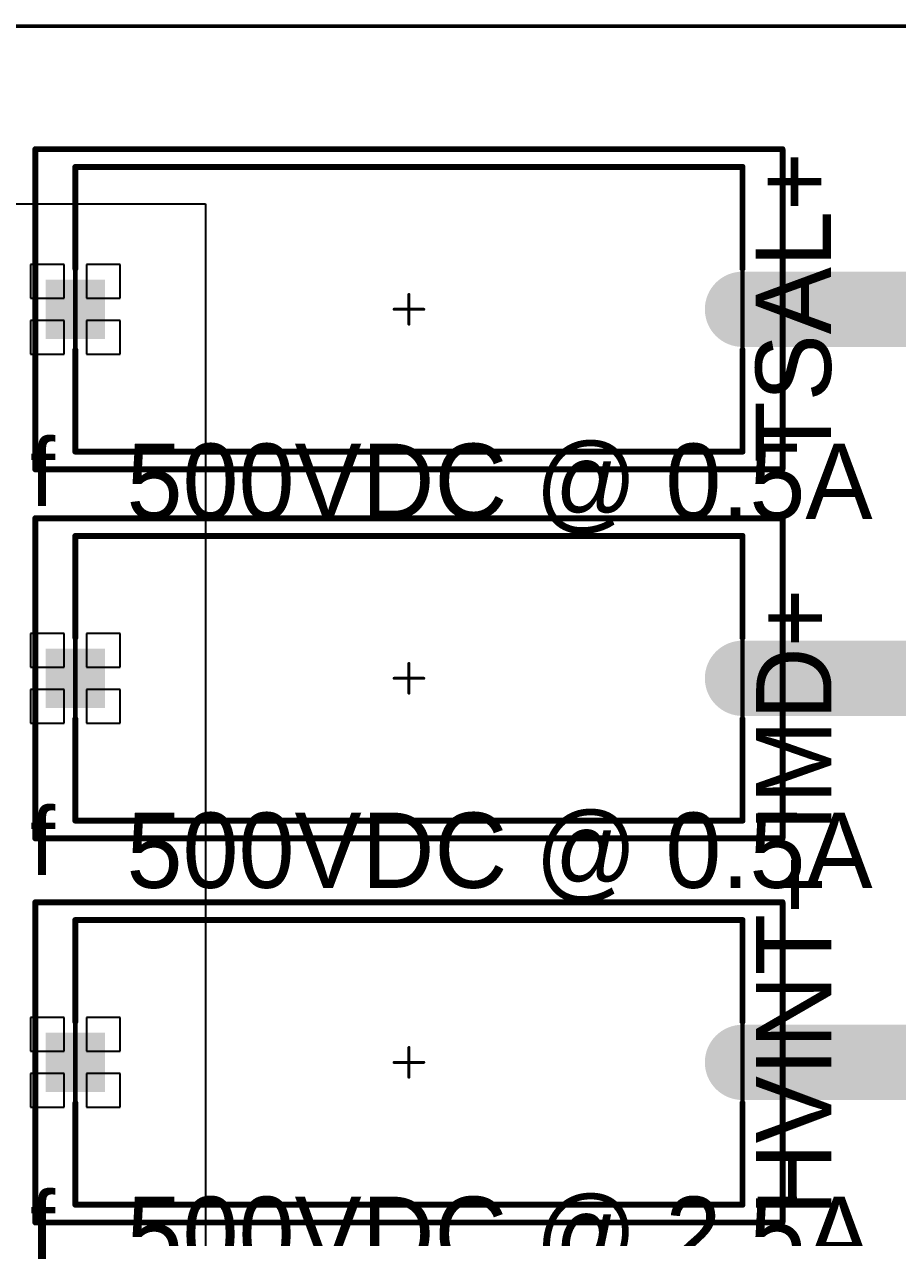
# Model space of a CAD drawing. Header units: millimetres. Extents: x 0 to 5.19, y 0 to 3.53.
# Drawn here: x 0.653 to 1.813, y 1.917 to 3.528 of the extents above; entities that cross this region are included whole.
import ezdxf

# ---------------------------------------------------------------- set-up
doc = ezdxf.new("R2010")
doc.units = ezdxf.units.MM
doc.header["$MEASUREMENT"] = 0
for name, color, linetype in [('BottomLayer', 5, 'Continuous'), ('BottomSolder', 6, 'Continuous'), ('Mechanical12', 56, 'Continuous'), ('Mechanical15', 56, 'Continuous'), ('Mechanical3', 76, 'Continuous'), ('Mechanical32', 56, 'Continuous'), ('MultiLayer', 9, 'Continuous'), ('PadHoleLayer', 156, 'Continuous'), ('TopLayer', 1, 'Continuous'), ('TopOverlay', 2, 'Continuous'), ('TopSolder', 216, 'Continuous')]:
    doc.layers.add(name, color=color, linetype=linetype)

# ---------------------------------------------------------------- blocks, each defined once
blk = doc.blocks.new('S________0031_8201_ASM_23')
at = {"layer": 'BottomLayer', "const_width": 0.0394}
blk.add_lwpolyline([(0.4232, 0, 1), (0.4626, 0, 1)], format="xyb", close=True, dxfattribs=at)
at = {"layer": 'BottomLayer'}
blk.add_solid([(-0.4823, -0.0394), (-0.4035, -0.0394), (-0.4823, 0.0394), (-0.4035, 0.0394)], dxfattribs=at)
at = {"layer": 'BottomSolder', "const_width": 0.0394}
blk.add_lwpolyline([(0.4232, 0, 1), (0.4626, 0, 1)], format="xyb", close=True, dxfattribs=at)
at = {"layer": 'BottomSolder'}
blk.add_solid([(-0.4823, -0.0394), (-0.4035, -0.0394), (-0.4823, 0.0394), (-0.4035, 0.0394)], dxfattribs=at)
at = {"layer": 'Mechanical12', "const_width": 0.00591}
for points in [[(-0.4429, 0.189), (0.4429, 0.189)], [(-0.4429, -0.189), (-0.4429, 0.189)], [(0.4429, -0.189), (0.4429, 0.189)], [(-0.4429, -0.189), (0.4429, -0.189)]]:
    blk.add_lwpolyline(points, dxfattribs=at)
at = {"layer": 'Mechanical12', "const_width": 0.00295}
for points in [[(-0.4444, 0.189, 1), (-0.4414, 0.189, 1)], [(-0.4444, 0.189, 1), (-0.4414, 0.189, 1)], [(0.4414, 0.189, 1), (0.4444, 0.189, 1)], [(0.4414, 0.189, 1), (0.4444, 0.189, 1)], [(-0.4444, -0.189, 1), (-0.4414, -0.189, 1)], [(-0.4444, -0.189, 1), (-0.4414, -0.189, 1)], [(0.4414, -0.189, 1), (0.4444, -0.189, 1)], [(0.4414, -0.189, 1), (0.4444, -0.189, 1)]]:
    blk.add_lwpolyline(points, format="xyb", close=True, dxfattribs=at)
at = {"layer": 'Mechanical15'}
for points, const_width in [([(-0.4961, 0.2126), (0.4961, 0.2126)], 0.00787), ([(-0.4961, -0.2126), (-0.4961, 0.2126)], 0.00787), ([(0.4961, -0.2126), (0.4961, 0.2126)], 0.00787), ([(0, -0.0197), (0, 0.0197)], 0.00394), ([(-0.0197, 0), (0.0197, 0)], 0.00394), ([(-0.4961, -0.2126), (0.4961, -0.2126)], 0.00787)]:
    blk.add_lwpolyline(points, dxfattribs=dict(at, const_width=const_width))
for points, const_width in [([(-0.498, 0.2126, 1), (-0.4941, 0.2126, 1)], 0.00394), ([(-0.498, 0.2126, 1), (-0.4941, 0.2126, 1)], 0.00394), ([(0.4941, 0.2126, 1), (0.498, 0.2126, 1)], 0.00394), ([(0.4941, 0.2126, 1), (0.498, 0.2126, 1)], 0.00394), ([(-0.001, 0.0197, 1), (0.001, 0.0197, 1)], 0.00197), ([(-0.0207, 0, 1), (-0.0187, 0, 1)], 0.00197), ([(0.0187, 0, 1), (0.0207, 0, 1)], 0.00197), ([(-0.001, -0.0197, 1), (0.001, -0.0197, 1)], 0.00197), ([(-0.498, -0.2126, 1), (-0.4941, -0.2126, 1)], 0.00394), ([(-0.498, -0.2126, 1), (-0.4941, -0.2126, 1)], 0.00394), ([(0.4941, -0.2126, 1), (0.498, -0.2126, 1)], 0.00394), ([(0.4941, -0.2126, 1), (0.498, -0.2126, 1)], 0.00394)]:
    blk.add_lwpolyline(points, format="xyb", close=True, dxfattribs=dict(at, const_width=const_width))
at = {"layer": 'Mechanical3', "const_width": 0.00787}
for points in [[(-0.4961, 0.2126), (0.4961, 0.2126)], [(-0.4961, -0.2126), (-0.4961, 0.2126)], [(0.4961, -0.2126), (0.4961, 0.2126)], [(-0.4961, -0.2126), (0.4961, -0.2126)]]:
    blk.add_lwpolyline(points, dxfattribs=at)
at = {"layer": 'Mechanical3', "const_width": 0.00394}
for points in [[(-0.498, 0.2126, 1), (-0.4941, 0.2126, 1)], [(-0.498, 0.2126, 1), (-0.4941, 0.2126, 1)], [(0.4941, 0.2126, 1), (0.498, 0.2126, 1)], [(0.4941, 0.2126, 1), (0.498, 0.2126, 1)], [(-0.498, -0.2126, 1), (-0.4941, -0.2126, 1)], [(-0.498, -0.2126, 1), (-0.4941, -0.2126, 1)], [(0.4941, -0.2126, 1), (0.498, -0.2126, 1)], [(0.4941, -0.2126, 1), (0.498, -0.2126, 1)]]:
    blk.add_lwpolyline(points, format="xyb", close=True, dxfattribs=at)
at = {"layer": 'MultiLayer', "const_width": 0.0394}
blk.add_lwpolyline([(0.4232, 0, 1), (0.4626, 0, 1)], format="xyb", close=True, dxfattribs=at)
at = {"layer": 'MultiLayer'}
blk.add_solid([(-0.4823, -0.0394), (-0.4035, -0.0394), (-0.4823, 0.0394), (-0.4035, 0.0394)], dxfattribs=at)
at = {"layer": 'PadHoleLayer', "const_width": 0.0256}
for points in [[(-0.4557, 0, 1), (-0.4301, 0, 1)], [(0.4301, 0, 1), (0.4557, 0, 1)]]:
    blk.add_lwpolyline(points, format="xyb", close=True, dxfattribs=at)
at = {"layer": 'TopLayer', "const_width": 0.0394}
blk.add_lwpolyline([(0.4232, 0, 1), (0.4626, 0, 1)], format="xyb", close=True, dxfattribs=at)
at = {"layer": 'TopLayer'}
blk.add_solid([(-0.4823, -0.0394), (-0.4035, -0.0394), (-0.4823, 0.0394), (-0.4035, 0.0394)], dxfattribs=at)
at = {"layer": 'TopOverlay', "const_width": 0.00787}
for points in [[(-0.4429, 0.189), (0.4429, 0.189)], [(-0.4429, 0.0541), (-0.4429, 0.189)], [(0.4429, 0.0541), (0.4429, 0.189)], [(-0.4429, -0.189), (-0.4429, -0.0541)], [(0.4429, -0.189), (0.4429, -0.0541)], [(-0.4429, -0.189), (0.4429, -0.189)]]:
    blk.add_lwpolyline(points, dxfattribs=at)
at = {"layer": 'TopOverlay', "const_width": 0.00394}
for points in [[(-0.4449, 0.189, 1), (-0.4409, 0.189, 1)], [(-0.4449, 0.189, 1), (-0.4409, 0.189, 1)], [(0.4409, 0.189, 1), (0.4449, 0.189, 1)], [(0.4409, 0.189, 1), (0.4449, 0.189, 1)], [(-0.4449, 0.0541, 1), (-0.4409, 0.0541, 1)], [(0.4409, 0.0541, 1), (0.4449, 0.0541, 1)], [(-0.4449, -0.0541, 1), (-0.4409, -0.0541, 1)], [(0.4409, -0.0541, 1), (0.4449, -0.0541, 1)], [(-0.4449, -0.189, 1), (-0.4409, -0.189, 1)], [(-0.4449, -0.189, 1), (-0.4409, -0.189, 1)], [(0.4409, -0.189, 1), (0.4449, -0.189, 1)], [(0.4409, -0.189, 1), (0.4449, -0.189, 1)]]:
    blk.add_lwpolyline(points, format="xyb", close=True, dxfattribs=at)
at = {"layer": 'TopSolder', "const_width": 0.0394}
blk.add_lwpolyline([(0.4232, 0, 1), (0.4626, 0, 1)], format="xyb", close=True, dxfattribs=at)
at = {"layer": 'TopSolder'}
blk.add_solid([(-0.4823, -0.0394), (-0.4035, -0.0394), (-0.4823, 0.0394), (-0.4035, 0.0394)], dxfattribs=at)
at = {"layer": 'TopOverlay'}
blk.add_text('IMD+', height=0.1, rotation=-270, dxfattribs=at).set_placement((0.561, -0.204))
for s, height, p in [('f', 0.09, (-0.503, -0.261)), ('500VDC @ 0.5A', 0.1, (-0.375, -0.2783))]:
    blk.add_text(s, height=height, dxfattribs=at).set_placement(p)
blk = doc.blocks.new('S________0031_8201_ASM_24')
at = {"layer": 'BottomLayer', "const_width": 0.0394}
blk.add_lwpolyline([(0.4232, 0, 1), (0.4626, 0, 1)], format="xyb", close=True, dxfattribs=at)
at = {"layer": 'BottomLayer'}
blk.add_solid([(-0.4823, -0.0394), (-0.4035, -0.0394), (-0.4823, 0.0394), (-0.4035, 0.0394)], dxfattribs=at)
at = {"layer": 'BottomSolder', "const_width": 0.0394}
blk.add_lwpolyline([(0.4232, 0, 1), (0.4626, 0, 1)], format="xyb", close=True, dxfattribs=at)
at = {"layer": 'BottomSolder'}
blk.add_solid([(-0.4823, -0.0394), (-0.4035, -0.0394), (-0.4823, 0.0394), (-0.4035, 0.0394)], dxfattribs=at)
at = {"layer": 'Mechanical12', "const_width": 0.00591}
for points in [[(-0.4429, 0.189), (0.4429, 0.189)], [(-0.4429, -0.189), (-0.4429, 0.189)], [(0.4429, -0.189), (0.4429, 0.189)], [(-0.4429, -0.189), (0.4429, -0.189)]]:
    blk.add_lwpolyline(points, dxfattribs=at)
at = {"layer": 'Mechanical12', "const_width": 0.00295}
for points in [[(-0.4444, 0.189, 1), (-0.4414, 0.189, 1)], [(-0.4444, 0.189, 1), (-0.4414, 0.189, 1)], [(0.4414, 0.189, 1), (0.4444, 0.189, 1)], [(0.4414, 0.189, 1), (0.4444, 0.189, 1)], [(-0.4444, -0.189, 1), (-0.4414, -0.189, 1)], [(-0.4444, -0.189, 1), (-0.4414, -0.189, 1)], [(0.4414, -0.189, 1), (0.4444, -0.189, 1)], [(0.4414, -0.189, 1), (0.4444, -0.189, 1)]]:
    blk.add_lwpolyline(points, format="xyb", close=True, dxfattribs=at)
at = {"layer": 'Mechanical15'}
for points, const_width in [([(-0.4961, 0.2126), (0.4961, 0.2126)], 0.00787), ([(-0.4961, -0.2126), (-0.4961, 0.2126)], 0.00787), ([(0.4961, -0.2126), (0.4961, 0.2126)], 0.00787), ([(0, -0.0197), (0, 0.0197)], 0.00394), ([(-0.0197, 0), (0.0197, 0)], 0.00394), ([(-0.4961, -0.2126), (0.4961, -0.2126)], 0.00787)]:
    blk.add_lwpolyline(points, dxfattribs=dict(at, const_width=const_width))
for points, const_width in [([(-0.498, 0.2126, 1), (-0.4941, 0.2126, 1)], 0.00394), ([(-0.498, 0.2126, 1), (-0.4941, 0.2126, 1)], 0.00394), ([(0.4941, 0.2126, 1), (0.498, 0.2126, 1)], 0.00394), ([(0.4941, 0.2126, 1), (0.498, 0.2126, 1)], 0.00394), ([(-0.001, 0.0197, 1), (0.001, 0.0197, 1)], 0.00197), ([(-0.0207, 0, 1), (-0.0187, 0, 1)], 0.00197), ([(0.0187, 0, 1), (0.0207, 0, 1)], 0.00197), ([(-0.001, -0.0197, 1), (0.001, -0.0197, 1)], 0.00197), ([(-0.498, -0.2126, 1), (-0.4941, -0.2126, 1)], 0.00394), ([(-0.498, -0.2126, 1), (-0.4941, -0.2126, 1)], 0.00394), ([(0.4941, -0.2126, 1), (0.498, -0.2126, 1)], 0.00394), ([(0.4941, -0.2126, 1), (0.498, -0.2126, 1)], 0.00394)]:
    blk.add_lwpolyline(points, format="xyb", close=True, dxfattribs=dict(at, const_width=const_width))
at = {"layer": 'Mechanical3', "const_width": 0.00787}
for points in [[(-0.4961, 0.2126), (0.4961, 0.2126)], [(-0.4961, -0.2126), (-0.4961, 0.2126)], [(0.4961, -0.2126), (0.4961, 0.2126)], [(-0.4961, -0.2126), (0.4961, -0.2126)]]:
    blk.add_lwpolyline(points, dxfattribs=at)
at = {"layer": 'Mechanical3', "const_width": 0.00394}
for points in [[(-0.498, 0.2126, 1), (-0.4941, 0.2126, 1)], [(-0.498, 0.2126, 1), (-0.4941, 0.2126, 1)], [(0.4941, 0.2126, 1), (0.498, 0.2126, 1)], [(0.4941, 0.2126, 1), (0.498, 0.2126, 1)], [(-0.498, -0.2126, 1), (-0.4941, -0.2126, 1)], [(-0.498, -0.2126, 1), (-0.4941, -0.2126, 1)], [(0.4941, -0.2126, 1), (0.498, -0.2126, 1)], [(0.4941, -0.2126, 1), (0.498, -0.2126, 1)]]:
    blk.add_lwpolyline(points, format="xyb", close=True, dxfattribs=at)
at = {"layer": 'MultiLayer', "const_width": 0.0394}
blk.add_lwpolyline([(0.4232, 0, 1), (0.4626, 0, 1)], format="xyb", close=True, dxfattribs=at)
at = {"layer": 'MultiLayer'}
blk.add_solid([(-0.4823, -0.0394), (-0.4035, -0.0394), (-0.4823, 0.0394), (-0.4035, 0.0394)], dxfattribs=at)
at = {"layer": 'PadHoleLayer', "const_width": 0.0256}
for points in [[(-0.4557, 0, 1), (-0.4301, 0, 1)], [(0.4301, 0, 1), (0.4557, 0, 1)]]:
    blk.add_lwpolyline(points, format="xyb", close=True, dxfattribs=at)
at = {"layer": 'TopLayer', "const_width": 0.0394}
blk.add_lwpolyline([(0.4232, 0, 1), (0.4626, 0, 1)], format="xyb", close=True, dxfattribs=at)
at = {"layer": 'TopLayer'}
blk.add_solid([(-0.4823, -0.0394), (-0.4035, -0.0394), (-0.4823, 0.0394), (-0.4035, 0.0394)], dxfattribs=at)
at = {"layer": 'TopOverlay', "const_width": 0.00787}
for points in [[(-0.4429, 0.189), (0.4429, 0.189)], [(-0.4429, 0.0541), (-0.4429, 0.189)], [(0.4429, 0.0541), (0.4429, 0.189)], [(-0.4429, -0.189), (-0.4429, -0.0541)], [(0.4429, -0.189), (0.4429, -0.0541)], [(-0.4429, -0.189), (0.4429, -0.189)]]:
    blk.add_lwpolyline(points, dxfattribs=at)
at = {"layer": 'TopOverlay', "const_width": 0.00394}
for points in [[(-0.4449, 0.189, 1), (-0.4409, 0.189, 1)], [(-0.4449, 0.189, 1), (-0.4409, 0.189, 1)], [(0.4409, 0.189, 1), (0.4449, 0.189, 1)], [(0.4409, 0.189, 1), (0.4449, 0.189, 1)], [(-0.4449, 0.0541, 1), (-0.4409, 0.0541, 1)], [(0.4409, 0.0541, 1), (0.4449, 0.0541, 1)], [(-0.4449, -0.0541, 1), (-0.4409, -0.0541, 1)], [(0.4409, -0.0541, 1), (0.4449, -0.0541, 1)], [(-0.4449, -0.189, 1), (-0.4409, -0.189, 1)], [(-0.4449, -0.189, 1), (-0.4409, -0.189, 1)], [(0.4409, -0.189, 1), (0.4449, -0.189, 1)], [(0.4409, -0.189, 1), (0.4449, -0.189, 1)]]:
    blk.add_lwpolyline(points, format="xyb", close=True, dxfattribs=at)
at = {"layer": 'TopSolder', "const_width": 0.0394}
blk.add_lwpolyline([(0.4232, 0, 1), (0.4626, 0, 1)], format="xyb", close=True, dxfattribs=at)
at = {"layer": 'TopSolder'}
blk.add_solid([(-0.4823, -0.0394), (-0.4035, -0.0394), (-0.4823, 0.0394), (-0.4035, 0.0394)], dxfattribs=at)
at = {"layer": 'TopOverlay'}
blk.add_text('TSAL+', height=0.1, rotation=-270, dxfattribs=at).set_placement((0.5603, -0.204))
for s, height, p in [('f', 0.09, (-0.503, -0.261)), ('500VDC @ 0.5A', 0.1, (-0.375, -0.2783))]:
    blk.add_text(s, height=height, dxfattribs=at).set_placement(p)
blk = doc.blocks.new('S________0031_8201_ASM_25')
at = {"layer": 'BottomLayer', "const_width": 0.0394}
blk.add_lwpolyline([(0.4232, 0, 1), (0.4626, 0, 1)], format="xyb", close=True, dxfattribs=at)
at = {"layer": 'BottomLayer'}
blk.add_solid([(-0.4823, -0.0394), (-0.4035, -0.0394), (-0.4823, 0.0394), (-0.4035, 0.0394)], dxfattribs=at)
at = {"layer": 'BottomSolder', "const_width": 0.0394}
blk.add_lwpolyline([(0.4232, 0, 1), (0.4626, 0, 1)], format="xyb", close=True, dxfattribs=at)
at = {"layer": 'BottomSolder'}
blk.add_solid([(-0.4823, -0.0394), (-0.4035, -0.0394), (-0.4823, 0.0394), (-0.4035, 0.0394)], dxfattribs=at)
at = {"layer": 'Mechanical12', "const_width": 0.00591}
for points in [[(-0.4429, 0.189), (0.4429, 0.189)], [(-0.4429, -0.189), (-0.4429, 0.189)], [(0.4429, -0.189), (0.4429, 0.189)], [(-0.4429, -0.189), (0.4429, -0.189)]]:
    blk.add_lwpolyline(points, dxfattribs=at)
at = {"layer": 'Mechanical12', "const_width": 0.00295}
for points in [[(-0.4444, 0.189, 1), (-0.4414, 0.189, 1)], [(-0.4444, 0.189, 1), (-0.4414, 0.189, 1)], [(0.4414, 0.189, 1), (0.4444, 0.189, 1)], [(0.4414, 0.189, 1), (0.4444, 0.189, 1)], [(-0.4444, -0.189, 1), (-0.4414, -0.189, 1)], [(-0.4444, -0.189, 1), (-0.4414, -0.189, 1)], [(0.4414, -0.189, 1), (0.4444, -0.189, 1)], [(0.4414, -0.189, 1), (0.4444, -0.189, 1)]]:
    blk.add_lwpolyline(points, format="xyb", close=True, dxfattribs=at)
at = {"layer": 'Mechanical15'}
for points, const_width in [([(-0.4961, 0.2126), (0.4961, 0.2126)], 0.00787), ([(-0.4961, -0.2126), (-0.4961, 0.2126)], 0.00787), ([(0.4961, -0.2126), (0.4961, 0.2126)], 0.00787), ([(0, -0.0197), (0, 0.0197)], 0.00394), ([(-0.0197, 0), (0.0197, 0)], 0.00394), ([(-0.4961, -0.2126), (0.4961, -0.2126)], 0.00787)]:
    blk.add_lwpolyline(points, dxfattribs=dict(at, const_width=const_width))
for points, const_width in [([(-0.498, 0.2126, 1), (-0.4941, 0.2126, 1)], 0.00394), ([(-0.498, 0.2126, 1), (-0.4941, 0.2126, 1)], 0.00394), ([(0.4941, 0.2126, 1), (0.498, 0.2126, 1)], 0.00394), ([(0.4941, 0.2126, 1), (0.498, 0.2126, 1)], 0.00394), ([(-0.001, 0.0197, 1), (0.001, 0.0197, 1)], 0.00197), ([(-0.0207, 0, 1), (-0.0187, 0, 1)], 0.00197), ([(0.0187, 0, 1), (0.0207, 0, 1)], 0.00197), ([(-0.001, -0.0197, 1), (0.001, -0.0197, 1)], 0.00197), ([(-0.498, -0.2126, 1), (-0.4941, -0.2126, 1)], 0.00394), ([(-0.498, -0.2126, 1), (-0.4941, -0.2126, 1)], 0.00394), ([(0.4941, -0.2126, 1), (0.498, -0.2126, 1)], 0.00394), ([(0.4941, -0.2126, 1), (0.498, -0.2126, 1)], 0.00394)]:
    blk.add_lwpolyline(points, format="xyb", close=True, dxfattribs=dict(at, const_width=const_width))
at = {"layer": 'Mechanical3', "const_width": 0.00787}
for points in [[(-0.4961, 0.2126), (0.4961, 0.2126)], [(-0.4961, -0.2126), (-0.4961, 0.2126)], [(0.4961, -0.2126), (0.4961, 0.2126)], [(-0.4961, -0.2126), (0.4961, -0.2126)]]:
    blk.add_lwpolyline(points, dxfattribs=at)
at = {"layer": 'Mechanical3', "const_width": 0.00394}
for points in [[(-0.498, 0.2126, 1), (-0.4941, 0.2126, 1)], [(-0.498, 0.2126, 1), (-0.4941, 0.2126, 1)], [(0.4941, 0.2126, 1), (0.498, 0.2126, 1)], [(0.4941, 0.2126, 1), (0.498, 0.2126, 1)], [(-0.498, -0.2126, 1), (-0.4941, -0.2126, 1)], [(-0.498, -0.2126, 1), (-0.4941, -0.2126, 1)], [(0.4941, -0.2126, 1), (0.498, -0.2126, 1)], [(0.4941, -0.2126, 1), (0.498, -0.2126, 1)]]:
    blk.add_lwpolyline(points, format="xyb", close=True, dxfattribs=at)
at = {"layer": 'MultiLayer', "const_width": 0.0394}
blk.add_lwpolyline([(0.4232, 0, 1), (0.4626, 0, 1)], format="xyb", close=True, dxfattribs=at)
at = {"layer": 'MultiLayer'}
blk.add_solid([(-0.4823, -0.0394), (-0.4035, -0.0394), (-0.4823, 0.0394), (-0.4035, 0.0394)], dxfattribs=at)
at = {"layer": 'PadHoleLayer', "const_width": 0.0256}
for points in [[(-0.4557, 0, 1), (-0.4301, 0, 1)], [(0.4301, 0, 1), (0.4557, 0, 1)]]:
    blk.add_lwpolyline(points, format="xyb", close=True, dxfattribs=at)
at = {"layer": 'TopLayer', "const_width": 0.0394}
blk.add_lwpolyline([(0.4232, 0, 1), (0.4626, 0, 1)], format="xyb", close=True, dxfattribs=at)
at = {"layer": 'TopLayer'}
blk.add_solid([(-0.4823, -0.0394), (-0.4035, -0.0394), (-0.4823, 0.0394), (-0.4035, 0.0394)], dxfattribs=at)
at = {"layer": 'TopOverlay', "const_width": 0.00787}
for points in [[(-0.4429, 0.189), (0.4429, 0.189)], [(-0.4429, 0.0541), (-0.4429, 0.189)], [(0.4429, 0.0541), (0.4429, 0.189)], [(-0.4429, -0.189), (-0.4429, -0.0541)], [(0.4429, -0.189), (0.4429, -0.0541)], [(-0.4429, -0.189), (0.4429, -0.189)]]:
    blk.add_lwpolyline(points, dxfattribs=at)
at = {"layer": 'TopOverlay', "const_width": 0.00394}
for points in [[(-0.4449, 0.189, 1), (-0.4409, 0.189, 1)], [(-0.4449, 0.189, 1), (-0.4409, 0.189, 1)], [(0.4409, 0.189, 1), (0.4449, 0.189, 1)], [(0.4409, 0.189, 1), (0.4449, 0.189, 1)], [(-0.4449, 0.0541, 1), (-0.4409, 0.0541, 1)], [(0.4409, 0.0541, 1), (0.4449, 0.0541, 1)], [(-0.4449, -0.0541, 1), (-0.4409, -0.0541, 1)], [(0.4409, -0.0541, 1), (0.4449, -0.0541, 1)], [(-0.4449, -0.189, 1), (-0.4409, -0.189, 1)], [(-0.4449, -0.189, 1), (-0.4409, -0.189, 1)], [(0.4409, -0.189, 1), (0.4449, -0.189, 1)], [(0.4409, -0.189, 1), (0.4449, -0.189, 1)]]:
    blk.add_lwpolyline(points, format="xyb", close=True, dxfattribs=at)
at = {"layer": 'TopSolder', "const_width": 0.0394}
blk.add_lwpolyline([(0.4232, 0, 1), (0.4626, 0, 1)], format="xyb", close=True, dxfattribs=at)
at = {"layer": 'TopSolder'}
blk.add_solid([(-0.4823, -0.0394), (-0.4035, -0.0394), (-0.4823, 0.0394), (-0.4035, 0.0394)], dxfattribs=at)
at = {"layer": 'TopOverlay'}
blk.add_text('HVINT+', height=0.1, rotation=-270, dxfattribs=at).set_placement((0.561, -0.204))
for s, height, p in [('f', 0.09, (-0.503, -0.261)), ('500VDC @ 2.5A', 0.1, (-0.375, -0.2783))]:
    blk.add_text(s, height=height, dxfattribs=at).set_placement(p)

msp = doc.modelspace()

# ---------------------------------------------------------------- linework, layer by layer
at = {"layer": 'BottomLayer'}
for p, q in [((0.516, 3.29), (0.894, 3.29)), ((0.894, 3.29), (0.894, 1.041)), ((0.7061, 3.2094), (0.6617, 3.2094)), ((0.6617, 3.2094), (0.6617, 3.165)), ((0.7061, 3.165), (0.7061, 3.2094)), ((0.7805, 3.2094), (0.7361, 3.2094)), ((0.7361, 3.2094), (0.7361, 3.165)), ((0.7805, 3.165), (0.7805, 3.2094)), ((0.6617, 3.165), (0.7061, 3.165)), ((0.7361, 3.165), (0.7805, 3.165)), ((0.7061, 3.135), (0.6617, 3.135)), ((0.6617, 3.135), (0.6617, 3.0906)), ((0.7061, 3.0906), (0.7061, 3.135)), ((0.7805, 3.135), (0.7361, 3.135)), ((0.7361, 3.135), (0.7361, 3.0906)), ((0.7805, 3.0906), (0.7805, 3.135)), ((0.6617, 3.0906), (0.7061, 3.0906)), ((0.7361, 3.0906), (0.7805, 3.0906)), ((0.7061, 2.7194), (0.6617, 2.7194)), ((0.6617, 2.7194), (0.6617, 2.675)), ((0.7061, 2.675), (0.7061, 2.7194)), ((0.7805, 2.7194), (0.7361, 2.7194)), ((0.7361, 2.7194), (0.7361, 2.675)), ((0.7805, 2.675), (0.7805, 2.7194)), ((0.6617, 2.675), (0.7061, 2.675)), ((0.7361, 2.675), (0.7805, 2.675)), ((0.7061, 2.645), (0.6617, 2.645)), ((0.6617, 2.645), (0.6617, 2.6006)), ((0.7061, 2.6006), (0.7061, 2.645)), ((0.7805, 2.645), (0.7361, 2.645)), ((0.7361, 2.645), (0.7361, 2.6006)), ((0.7805, 2.6006), (0.7805, 2.645)), ((0.6617, 2.6006), (0.7061, 2.6006)), ((0.7361, 2.6006), (0.7805, 2.6006)), ((0.7061, 2.2094), (0.6617, 2.2094)), ((0.6617, 2.2094), (0.6617, 2.165)), ((0.7061, 2.165), (0.7061, 2.2094)), ((0.7805, 2.2094), (0.7361, 2.2094)), ((0.7361, 2.2094), (0.7361, 2.165)), ((0.7805, 2.165), (0.7805, 2.2094)), ((0.6617, 2.165), (0.7061, 2.165)), ((0.7361, 2.165), (0.7805, 2.165)), ((0.7061, 2.135), (0.6617, 2.135)), ((0.6617, 2.135), (0.6617, 2.0906)), ((0.7061, 2.0906), (0.7061, 2.135)), ((0.7805, 2.135), (0.7361, 2.135)), ((0.7361, 2.135), (0.7361, 2.0906)), ((0.7805, 2.0906), (0.7805, 2.135)), ((0.6617, 2.0906), (0.7061, 2.0906)), ((0.7361, 2.0906), (0.7805, 2.0906))]:
    msp.add_line(p, q, dxfattribs=at)
at = {"layer": 'Mechanical32', "const_width": 0.005}
msp.add_lwpolyline([(0, 3.526), (5.191, 3.526)], dxfattribs=at)
at = {"layer": 'TopLayer'}
for p, q in [((0.516, 3.29), (0.894, 3.29)), ((0.894, 3.29), (0.894, 1.041)), ((0.7061, 3.2094), (0.6617, 3.2094)), ((0.6617, 3.2094), (0.6617, 3.165)), ((0.7061, 3.165), (0.7061, 3.2094)), ((0.7805, 3.2094), (0.7361, 3.2094)), ((0.7361, 3.2094), (0.7361, 3.165)), ((0.7805, 3.165), (0.7805, 3.2094)), ((0.6617, 3.165), (0.7061, 3.165)), ((0.7361, 3.165), (0.7805, 3.165)), ((0.7061, 3.135), (0.6617, 3.135)), ((0.6617, 3.135), (0.6617, 3.0906)), ((0.7061, 3.0906), (0.7061, 3.135)), ((0.7805, 3.135), (0.7361, 3.135)), ((0.7361, 3.135), (0.7361, 3.0906)), ((0.7805, 3.0906), (0.7805, 3.135)), ((0.6617, 3.0906), (0.7061, 3.0906)), ((0.7361, 3.0906), (0.7805, 3.0906)), ((0.7061, 2.7194), (0.6617, 2.7194)), ((0.6617, 2.7194), (0.6617, 2.675)), ((0.7061, 2.675), (0.7061, 2.7194)), ((0.7805, 2.7194), (0.7361, 2.7194)), ((0.7361, 2.7194), (0.7361, 2.675)), ((0.7805, 2.675), (0.7805, 2.7194)), ((0.6617, 2.675), (0.7061, 2.675)), ((0.7361, 2.675), (0.7805, 2.675)), ((0.7061, 2.645), (0.6617, 2.645)), ((0.6617, 2.645), (0.6617, 2.6006)), ((0.7061, 2.6006), (0.7061, 2.645)), ((0.7805, 2.645), (0.7361, 2.645)), ((0.7361, 2.645), (0.7361, 2.6006)), ((0.7805, 2.6006), (0.7805, 2.645)), ((0.6617, 2.6006), (0.7061, 2.6006)), ((0.7361, 2.6006), (0.7805, 2.6006)), ((0.7061, 2.2094), (0.6617, 2.2094)), ((0.6617, 2.2094), (0.6617, 2.165)), ((0.7061, 2.165), (0.7061, 2.2094)), ((0.7805, 2.2094), (0.7361, 2.2094)), ((0.7361, 2.2094), (0.7361, 2.165)), ((0.7805, 2.165), (0.7805, 2.2094)), ((0.6617, 2.165), (0.7061, 2.165)), ((0.7361, 2.165), (0.7805, 2.165)), ((0.7061, 2.135), (0.6617, 2.135)), ((0.6617, 2.135), (0.6617, 2.0906)), ((0.7061, 2.0906), (0.7061, 2.135)), ((0.7805, 2.135), (0.7361, 2.135)), ((0.7361, 2.135), (0.7361, 2.0906)), ((0.7805, 2.0906), (0.7805, 2.135)), ((0.6617, 2.0906), (0.7061, 2.0906)), ((0.7361, 2.0906), (0.7805, 2.0906))]:
    msp.add_line(p, q, dxfattribs=at)
at = {"layer": 'TopLayer', "const_width": 0.1}
for points in [[(1.6069, 3.15), (2.134, 3.15)], [(1.6069, 2.66), (2.134, 2.66)], [(1.6069, 2.15), (2.134, 2.15)]]:
    msp.add_lwpolyline(points, dxfattribs=at)
at = {"layer": 'TopLayer', "const_width": 0.05}
for points in [[(1.5819, 3.15, 1), (1.6319, 3.15, 1)], [(1.5819, 2.66, 1), (1.6319, 2.66, 1)], [(1.5819, 2.15, 1), (1.6319, 2.15, 1)]]:
    msp.add_lwpolyline(points, format="xyb", close=True, dxfattribs=at)

# ---------------------------------------------------------------- block references
at = {"rotation": 360}
for name, p in [('S________0031_8201_ASM_24', (1.164, 3.15)), ('S________0031_8201_ASM_23', (1.164, 2.66)), ('S________0031_8201_ASM_25', (1.164, 2.15))]:
    msp.add_blockref(name, p, dxfattribs=at)

doc.saveas('drawing.dxf')
